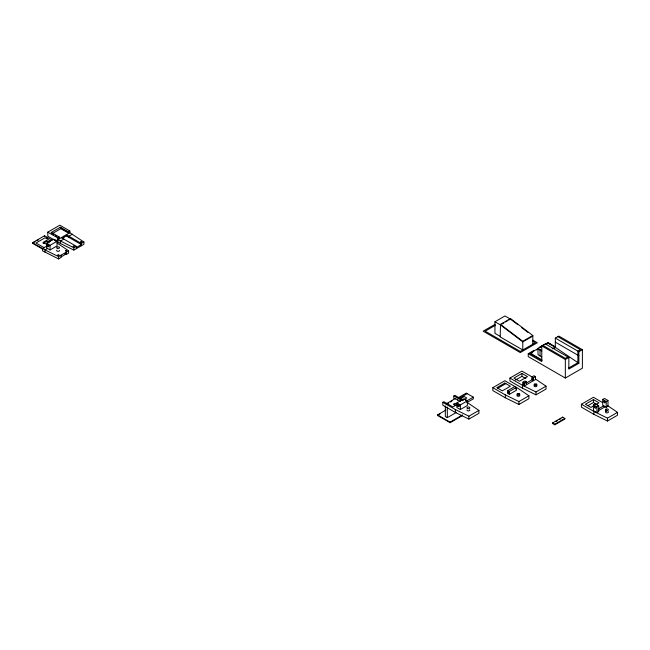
<?xml version="1.0" encoding="UTF-8"?>
<svg xmlns="http://www.w3.org/2000/svg" width="650" height="650" viewBox="0 0 650 650"><rect width="100%" height="100%" fill="white"/><g stroke="black" fill="none" stroke-linecap="round" stroke-linejoin="round"><path stroke-width="0.97" d="M555.311 347.352L555.319 338.089L558.829 336.074L582.392 349.676L582.384 368.201L565.337 378.04L528.239 356.614L528.239 353.722L534.251 350.252M539.264 347.36L545.285 343.882L568.847 357.484L568.847 369.062L578.874 363.277L578.882 351.707L555.319 338.089M500.468 324.358L500.216 336.952L522.779 349.976L522.779 341.299L500.468 324.358L510.494 318.573L532.805 335.506L532.805 344.191M526.207 383.273L526.183 382.891M69.851 232.732L83.891 241.995L83.891 244.311L73.864 250.096L60.328 243.441L47.791 236.202L47.791 232.148L59.824 225.201L69.851 230.994L69.851 232.732L57.817 239.679L73.864 247.78L76.367 246.334L76.367 248.649M42.526 249.088L32.5 243.295L32.5 242.718L44.533 235.771L52.057 240.11M33.361 242.799L35.076 241.808M36.798 240.817L38.512 239.826M53.706 234.406L51.301 233.017L51.301 232.44L60.328 227.232L68.347 231.863L69.851 230.994M60.328 227.232L60.328 227.809L60.824 227.516M52.471 233.504L60.824 228.678L68.851 233.309L68.851 232.148L68.347 232.44L60.328 227.809M43.03 243.466L46.54 241.443L49.042 242.889L49.042 241.849L46.54 240.403L43.03 242.426L45.532 243.872L53.56 239.241L57.07 241.272L57.07 245.903L50.05 249.957L46.54 247.926L46.54 243.295L50.05 245.318L57.07 241.272M47.791 232.148L57.817 237.941L59.321 237.071L58.825 239.102M46.036 246.48L42.526 248.503L42.526 250.819L58.573 258.928L61.076 257.481L61.076 255.166M62.164 238.331L66.341 235.918L81.38 244.595L76.367 247.496M47.539 248.503L45.037 249.957L32.5 242.718M63.838 239.102L60.328 241.126L60.328 243.441M72.361 234.179L68.851 236.202L68.851 237.364M45.037 252.273L45.037 249.957L58.573 256.612L68.599 250.819L57.07 243.002M66.341 235.918L66.341 234.756L81.38 243.441L83.891 241.995M61.076 256.904L66.089 254.004M64.423 253.622L66.089 254.589L68.599 253.134L68.599 250.819M500.224 336.375L494.951 333.336L494.951 321.758L504.985 315.965L510.494 319.15L517.668 324.594M495.105 324.277L483.169 331.167L520.276 352.584L537.322 342.745L533.024 340.259M495.202 325.374L485.176 331.167L520.276 351.431L535.316 342.745L532.805 341.299M502.141 323.976L503.815 323.009M505.481 322.043L507.154 321.084M508.828 320.117L510.494 319.15L510.494 318.573M522.779 341.299L532.805 335.506M532.805 336.082L522.779 341.876L500.468 324.943L494.951 321.758M467.382 402.594L478.92 410.41L478.92 413.303L468.894 419.096L455.349 412.433L442.821 405.202L442.821 402.301L443.82 401.724L452.847 406.933L457.023 404.527M453.846 398.832L453.846 395.939L454.854 395.354L463.206 400.181M541.775 356.907L538.013 354.738L538.013 348.368L548.039 342.582L555.563 346.921L555.563 347.498L553.889 348.465M541.938 360.474L530.238 353.722L530.238 353.145L538.598 348.319M540.272 347.352L541.938 346.393M546.366 344.126L548.039 343.159L552.411 345.678M530.238 353.722L532.748 352.276M536.762 349.96L538.428 348.993M446.16 403.845L455.349 398.539L460.509 401.521M446.997 403.942L448.671 402.984M450.336 402.017L452.01 401.05M458.071 397.824L466.277 393.088L473.298 397.142L473.298 398.873L466.733 402.667M459.071 398.401L467.277 393.664M456.861 402.886L463.881 398.832L467.382 400.855L467.382 405.486L460.371 409.541L456.861 407.517L456.861 402.886L460.371 404.909L467.382 400.855M462.621 415.472L450.093 422.711L437.556 415.472L437.556 414.895L445.908 410.069M464.141 399.523L466.773 398.003L464.271 396.557L460.761 398.588L463.263 400.034M552.216 348.847L555.563 346.921M437.556 415.472L440.058 414.026M553.767 348.392L555.441 347.433L578.874 363.277M466.733 400.928L473.298 397.142M492.822 387.676L504.855 380.729L517.392 387.961L528.921 395.777L528.921 398.678L518.895 404.463L505.359 397.808L492.822 390.569L492.822 387.676L505.359 394.908L518.895 401.57L528.921 395.777M524.087 386.1L535.876 379.291L546.024 386.173L546.024 389.066L535.998 394.851L522.462 388.196L509.925 380.957L509.925 378.064L521.958 371.118L533.488 377.772L535.494 376.618L535.494 379.511M521.958 373.433L513.939 378.064L519.456 381.249L527.475 376.618L521.958 373.433L521.958 376.326L515.539 380.031M497.835 388.253L505.863 383.622M445.323 405.876L445.323 416.488L447.33 417.649L456.519 412.336M437.556 414.895L450.093 422.134L462.621 414.895M507.869 390.569L509.372 391.438L516.392 387.384L516.392 390.276L509.372 394.331L507.869 393.461L507.869 390.569L514.881 386.514M526.476 381.826L524.469 382.988L524.469 385.881L522.966 385.011L522.966 382.119L524.964 380.957L526.476 381.826L526.476 384.719M567.84 356.907L565.337 358.353L542.774 345.329M528.239 353.722L541.775 361.538L541.775 345.906L565.337 359.515L568.847 357.484M578.882 351.707L582.392 349.676M442.821 402.301L455.349 409.541L468.894 416.195L478.92 410.41M522.966 385.011L522.462 385.304L509.925 378.064M525.842 383.346L531.984 379.803L533.488 380.673L533.488 377.772M519.399 393.754L518.391 394.331L517.392 393.754M536.502 384.142L535.494 384.719L534.495 384.142L534.495 385.304A1.422 0.821 0 0 0 534.495 386.457A1.422 0.821 0 0 0 536.502 386.457A1.422 0.821 0 0 0 536.502 385.304M568.677 368.006L577.874 362.7L577.883 351.114L580.385 349.676L557.822 336.643M522.462 388.196L522.462 385.304L535.998 391.958L546.024 386.173M607.352 405.478L617.5 412.352L617.5 415.244L607.474 421.038L593.938 414.375L581.401 407.144L581.401 404.243L593.434 397.296L602.623 402.61M552.597 422.923L562.624 417.137L564.858 418.429L564.858 419.006L554.832 424.799L552.597 423.507L552.597 422.923L554.832 424.214L564.858 418.429M595.741 404.649L598.951 402.797L593.434 399.612L585.414 404.243L590.931 407.428L594.133 405.576M555.945 421.574L557.611 420.607M559.284 419.648L560.958 418.681M587.819 405.754L593.434 402.512L597.374 404.787M593.434 404.828L595.189 403.812L598.699 405.836L598.699 411.629L596.944 412.644L593.434 410.613L593.434 404.828L596.944 406.851L598.699 405.836M602.712 399.474L604.467 398.458L607.977 400.481L607.977 406.274L606.222 407.29L602.712 405.259L602.712 399.474L606.222 401.497L607.977 400.481M598.195 409.021L603.712 405.836M597.943 410.906L605.215 406.705M581.401 404.243L593.938 411.483L607.474 418.145L617.5 412.352M515.783 387.498L516.62 388.537L515.783 388.31M515.767 389.033L515.767 387.912M555.311 342.144L578.874 355.761M552.679 345.832L555.441 347.433M538.013 348.368L541.596 350.439M538.013 348.944L541.775 351.122M530.238 353.145L541.938 359.897M603.46 405.982L604.963 406.851M535.494 376.618L533.991 375.749L531.984 376.911L531.984 379.803M521.958 376.326L525.899 378.601M522.966 382.119L524.469 382.988M453.846 395.939L462.012 400.652M61.328 237.648L76.367 246.334M51.301 232.44L59.321 237.071M55.315 235.332L56.916 236.259M46.207 237.315L47.873 238.282M50.651 241.036L45.037 237.794L36.01 243.002L44.029 247.642L44.029 248.219M521.649 327.616L528.028 332.459M508.43 392.884C509.884 393.819 508.462 390.707 508.121 392.251M607.474 418.145L607.474 421.038M606.222 401.497L606.222 407.29M605.971 409.167L605.971 411.483M596.944 406.851L596.944 412.644M593.938 411.483L593.938 414.375M593.434 399.612L593.434 402.512M565.337 359.515L565.337 378.04M562.624 417.137L562.624 417.714M554.832 424.214L554.832 424.799M550.046 343.736L550.046 344.313M548.039 342.582L548.039 343.159M540.02 349.529L540.02 355.891M535.998 391.958L535.998 394.851M518.895 401.57L518.895 404.463M509.372 391.438L509.372 394.331M505.359 394.908L505.359 397.808M468.894 416.195L468.894 419.096M460.371 404.909L460.371 409.541M457.356 399.701L457.356 400.278M455.349 398.539L455.349 399.116M455.349 409.541L455.349 412.433M450.093 422.134L450.093 422.711M447.33 407.03L447.33 417.649M81.38 243.441L81.38 245.757M73.864 247.78L73.864 250.096M68.347 231.863L68.347 232.44M66.089 252.273L66.089 254.589M63.838 236.202L63.838 237.364M58.573 256.612L58.573 258.928M57.817 237.941L57.817 241.995M50.05 245.318L50.05 249.957M46.54 240.403L46.54 241.443M44.533 235.771L44.533 236.348M519.626 395.078A1.422 0.821 0 0 1 518.578 396.305A1.422 0.821 0 0 1 517.026 395.281M607.977 411.483A1.422 0.821 0 0 1 607.88 412.693A1.422 0.821 0 0 1 605.808 412.531A1.422 0.821 0 0 1 606.263 411.352M54.933 240.443A1.064 0.618 60 0 1 55.689 240.882M55.413 240.167A1.064 0.618 60 0 1 56.257 240.256A1.064 0.618 60 0 1 56.818 241.418M47.564 245.269A1.064 0.618 60 0 1 48.295 244.595A1.064 0.618 60 0 1 49.018 246.114A1.064 0.618 60 0 1 47.913 246.001M59.442 250.323A1.422 0.821 0 0 1 57.882 251.347A1.422 0.821 0 0 1 56.842 250.12M469.617 409.711A1.422 0.821 0 0 1 468.577 410.93A1.422 0.821 0 0 1 467.017 409.906M457.957 405.405A1.064 0.618 60 0 1 458.486 404.414A1.064 0.618 60 0 1 459.355 405.925A1.064 0.618 60 0 1 458.234 405.876M465.628 400.424A1.064 0.618 60 0 1 466.009 400.757M465.603 400.083A1.064 0.618 60 0 1 466.668 400.692M532.025 354.136A1.422 0.821 0 0 1 531.879 353.933M523.234 383.573C523.616 386.043 524.948 383.029 523.234 383.573M532.261 378.349C532.61 380.811 533.999 377.853 532.261 378.349M57.882 255.06C58.922 256.717 59.865 253.841 57.882 255.06M65.406 250.713C66.438 252.371 67.389 249.494 65.406 250.713M73.182 246.228C74.214 247.886 75.156 245.009 73.182 246.228M80.697 241.889C81.737 243.547 82.68 240.671 80.697 241.889M507.65 392.259C507.837 394.672 509.494 391.991 507.65 392.259M504.855 383.045L496.836 387.676L502.352 390.861L510.372 386.23L504.855 383.045M517.392 394.908A1.422 0.821 0 0 0 519.764 394.542A1.422 0.821 0 0 0 518.026 393.543A1.422 0.821 0 0 0 517.392 394.908M534.788 385.434A1.422 0.821 0 0 0 536.916 384.719A1.422 0.821 0 0 0 534.788 384.012A1.422 0.821 0 0 0 534.788 385.434M605.971 410.329A1.422 0.821 0 0 0 608.343 409.955A1.422 0.821 0 0 0 606.604 408.956A1.422 0.821 0 0 0 605.971 410.329M594.433 406.851A1.064 0.618 60 0 0 595.562 408.257A1.064 0.618 60 0 0 595.562 406.754A1.064 0.618 60 0 0 594.433 406.851M603.712 401.497A1.064 0.618 60 0 0 604.841 402.902A1.064 0.618 60 0 0 604.841 401.399A1.064 0.618 60 0 0 603.712 401.497M46.792 245.464A1.064 0.618 60 0 0 47.913 246.87A1.064 0.618 60 0 0 47.913 245.367A1.064 0.618 60 0 0 46.792 245.464M57.362 248.349A1.422 0.821 0 0 0 59.491 247.634A1.422 0.821 0 0 0 57.362 246.927A1.422 0.821 0 0 0 57.362 248.349M457.356 405.202A1.064 0.618 60 0 0 458.486 406.599A1.064 0.618 60 0 0 458.486 405.096A1.064 0.618 60 0 0 457.356 405.202M467.382 408.387A1.422 0.821 0 0 0 469.755 408.013A1.422 0.821 0 0 0 468.024 407.014A1.422 0.821 0 0 0 467.382 408.387M454.098 404.763A1.422 0.821 0 0 0 456.471 404.398A1.422 0.821 0 0 0 454.732 403.398A1.422 0.821 0 0 0 454.098 404.763"/></g></svg>
